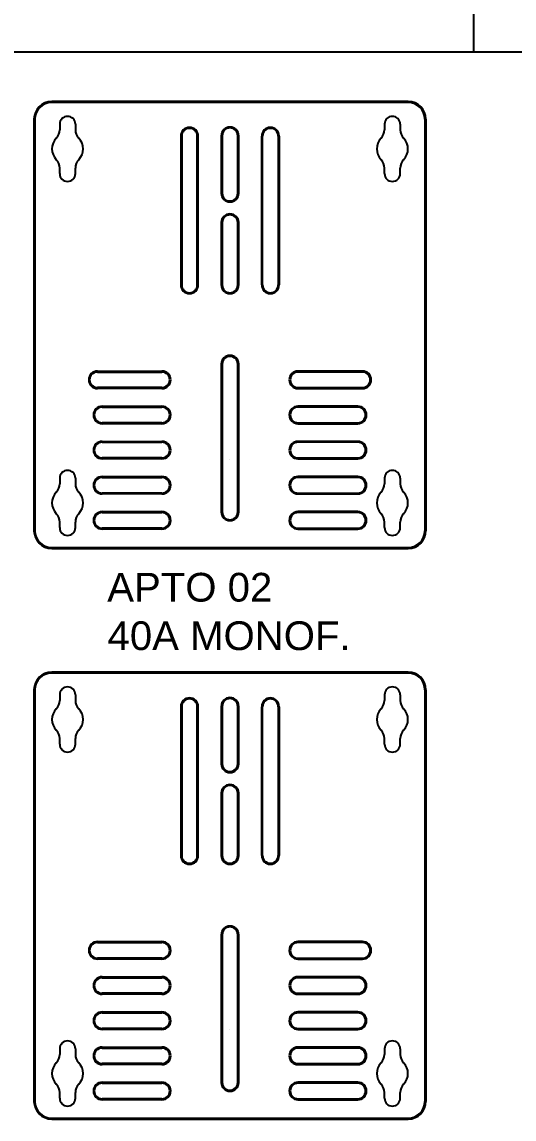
# Model space of a CAD drawing. Header units: millimetres. Extents: x 425 to 646, y 332 to 411.
# Drawn here: x 494.4612 to 494.6668, y 359.3746 to 359.8328 of the extents above; entities that cross this region are included whole.
import ezdxf

# ---------------------------------------------------------------- set-up
doc = ezdxf.new("R2010")
doc.units = ezdxf.units.MM
doc.layers.add('Elétrico', color=5, linetype='Continuous')
doc.styles.add('ARIAL', font='arial.ttf')
doc.dimstyles.new('cotass', dxfattribs={"dimtxt": 0.1, "dimasz": 0.01, "dimexe": 0.01, "dimexo": 0, "dimgap": 0.01, "dimtad": 0, "dimtih": 1, "dimtoh": 1, "dimdec": 0, "dimlfac": 1000, "dimzin": 4, "dimdsep": 46, "dimtxsty": 'ARIAL', "dimblk": 'OBLIQUE', "dimcen": 0, "dimdle": 0.01, "dimclrd": 7, "dimclre": 7, "dimclrt": 3, "dimadec": 0, "dimazin": 1, "dimtfac": 1, "dimtdec": 0, "dimtix": 1, "dimtofl": 0, "dimtmove": 0, "dimatfit": 3, "dimldrblk": 'OPEN30', "dimfxl": 0, "dimtolj": 1, "dimtzin": 0, "dimlwd": -1, "dimarcsym": 0})

# ---------------------------------------------------------------- blocks, each defined once
blk = doc.blocks.new('_Oblique')
at = {"color": 0, "linetype": 'ByBlock', "lineweight": -2}
blk.add_line((-0.5, -0.5), (0.5, 0.5), dxfattribs=at)
blk = doc.blocks.new('*D24')
at = {"layer": 'DEFPOINTS', "color": 0, "transparency": 16777216}
for p in [(494.6499152381537, 360.0109637884964), (494.2699152381538, 359.8201881768011), (494.6499152381537, 359.8201881768011)]:
    blk.add_point(p, dxfattribs=at)
at = {"layer": 'Elétrico', "color": 7, "transparency": 16777216}
for p, q in [((494.2674152381538, 360.0109637884964), (494.4298487306503, 360.0109637884964)), ((494.6524152381537, 360.0109637884964), (494.4899817456572, 360.0109637884964))]:
    blk.add_line(p, q, dxfattribs=at)
at = {"layer": 'Elétrico', "color": 7, "lineweight": -2, "transparency": 16777216}
for p, q in [((494.2699152381538, 359.8201881768011), (494.2699152381538, 360.0134637884964)), ((494.6499152381537, 359.8201881768011), (494.6499152381537, 360.0134637884964))]:
    blk.add_line(p, q, dxfattribs=at)
at = {"layer": 'Elétrico', "color": 7, "transparency": 16777216, "xscale": 0.0025, "yscale": 0.0025, "zscale": 0.0025, "rotation": 180}
blk.add_blockref('_Oblique', (494.2699152381538, 360.0109637884964), dxfattribs=at)
at = {"layer": 'Elétrico', "color": 7, "transparency": 16777216, "xscale": 0.0025, "yscale": 0.0025, "zscale": 0.0025}
blk.add_blockref('_Oblique', (494.6499152381537, 360.0109637884964), dxfattribs=at)
at = {"layer": 'Elétrico', "color": 3, "transparency": 16777216, "insert": (494.4599152381538, 360.0109637884964), "char_height": 0.025, "attachment_point": 5, "style": 'ARIAL'}
blk.add_mtext('\\A1;380', dxfattribs=at)
blk = doc.blocks.new('_Open30')
at = {"color": 0, "linetype": 'ByBlock', "lineweight": -2}
for p, q in [((-1, 0.26794919), (0, 0)), ((0, 0), (-1, -0.26794919)), ((0, 0), (-1, 0))]:
    blk.add_line(p, q, dxfattribs=at)
blk = doc.blocks.new('*D25')
at = {"layer": 'DEFPOINTS', "color": 0, "transparency": 16777216}
for p in [(495.0299152381538, 360.0109637884964), (494.6499152381537, 359.8201881768011), (495.0299152381538, 359.8201881768011)]:
    blk.add_point(p, dxfattribs=at)
at = {"layer": 'Elétrico', "color": 7, "transparency": 16777216}
for p, q in [((494.6474152381537, 360.0109637884964), (494.8098487306503, 360.0109637884964)), ((495.0324152381538, 360.0109637884964), (494.8699817456572, 360.0109637884964))]:
    blk.add_line(p, q, dxfattribs=at)
at = {"layer": 'Elétrico', "color": 7, "lineweight": -2, "transparency": 16777216}
for p, q in [((494.6499152381537, 359.8201881768011), (494.6499152381537, 360.0134637884964)), ((495.0299152381538, 359.8201881768011), (495.0299152381538, 360.0134637884964))]:
    blk.add_line(p, q, dxfattribs=at)
at = {"layer": 'Elétrico', "color": 7, "transparency": 16777216, "xscale": 0.0025, "yscale": 0.0025, "zscale": 0.0025, "rotation": 180}
blk.add_blockref('_Oblique', (494.6499152381537, 360.0109637884964), dxfattribs=at)
at = {"layer": 'Elétrico', "color": 7, "transparency": 16777216, "xscale": 0.0025, "yscale": 0.0025, "zscale": 0.0025}
blk.add_blockref('_Oblique', (495.0299152381538, 360.0109637884964), dxfattribs=at)
at = {"layer": 'Elétrico', "color": 3, "transparency": 16777216, "insert": (494.8399152381538, 360.0109637884964), "char_height": 0.025, "attachment_point": 5, "style": 'ARIAL'}
blk.add_mtext('\\A1;380', dxfattribs=at)

msp = doc.modelspace()

# ---------------------------------------------------------------- linework, layer by layer
for p, q in [((494.6499152381537, 359.8201881768011), (494.2699152381538, 359.8201881768011)), ((495.0299152381538, 359.8201881768011), (494.6499152381539, 359.8201881768011)), ((494.6225663994081, 359.7995518615835), (494.4736663994082, 359.7995518615835)), ((494.6225663994081, 359.7991518615834), (494.4736663994082, 359.7991518615834)), ((494.466266399408, 359.7921518615835), (494.466266399408, 359.6202718615834)), ((494.4666663994081, 359.7921518615835), (494.4666663994081, 359.6202718615834)), ((494.4769958124155, 359.7900668948598), (494.4769958124155, 359.7877274058153)), ((494.4802808124157, 359.7933518948598), (494.4802808124157, 359.7933518948598)), ((494.4835658124157, 359.7900668948598), (494.4835658124157, 359.7877274058153)), ((494.6126669864005, 359.7900668948598), (494.6126669864005, 359.7877274058153)), ((494.6192369864007, 359.7900668948598), (494.6192369864007, 359.7877274058153)), ((494.6295663994081, 359.7921518615835), (494.6295663994081, 359.6202718615834)), ((494.6299663994083, 359.7921518615835), (494.6299663994083, 359.6202718615834)), ((494.527566399408, 359.7851018615836), (494.527566399408, 359.7229518615834)), ((494.5279663994082, 359.7851018615836), (494.5279663994082, 359.7229518615834)), ((494.5344663994079, 359.7229518615834), (494.5344663994079, 359.7851018615836)), ((494.5348663994083, 359.7229518615834), (494.5348663994083, 359.7851018615836)), ((494.5444663994081, 359.7852518615837), (494.5444663994081, 359.7612518615836)), ((494.5448663994082, 359.7852518615837), (494.5448663994082, 359.7612518615836)), ((494.551366399408, 359.7612518615836), (494.551366399408, 359.7852518615837)), ((494.5517663994081, 359.7612518615836), (494.5517663994081, 359.7852518615837)), ((494.561366399408, 359.7229518615834), (494.561366399408, 359.7851018615836)), ((494.5617663994081, 359.7229518615834), (494.5617663994081, 359.7851018615836)), ((494.5682663994083, 359.7851018615836), (494.5682663994083, 359.7229518615834)), ((494.568666399408, 359.7851018615836), (494.568666399408, 359.7229518615834)), ((494.4769958124155, 359.7694368948598), (494.4769958124155, 359.7717763839044)), ((494.4835658124157, 359.7694368948598), (494.4835658124157, 359.7717763839044)), ((494.6126669864005, 359.7694368948598), (494.6126669864005, 359.7717763839044)), ((494.6192369864007, 359.7694368948598), (494.6192369864007, 359.7717763839044)), ((494.5444663994081, 359.7489518615835), (494.5444663994081, 359.7229518615834)), ((494.5448663994082, 359.7489518615835), (494.5448663994082, 359.7229518615834)), ((494.551366399408, 359.7229518615834), (494.551366399408, 359.7489518615835)), ((494.5517663994081, 359.7229518615834), (494.5517663994081, 359.7489518615835)), ((494.5481163994082, 359.7197018615836), (494.5481163994082, 359.7197018615836)), ((494.5481163994082, 359.7197018615836), (494.5481163994082, 359.7197018615836)), ((494.5481163994082, 359.7197018615836), (494.5481163994082, 359.7197018615836)), ((494.5481163994082, 359.7189018615834), (494.5481163994082, 359.7189018615834)), ((494.5481163994082, 359.7189018615834), (494.5481163994082, 359.7189018615834)), ((494.5481163994082, 359.7189018615834), (494.5481163994082, 359.7189018615834)), ((494.5444663994081, 359.6898518615835), (494.5444663994081, 359.6281518615833)), ((494.5448663994082, 359.6898518615835), (494.5448663994082, 359.6281518615833)), ((494.551366399408, 359.6281518615833), (494.551366399408, 359.6898518615835)), ((494.5517663994081, 359.6281518615833), (494.5517663994081, 359.6898518615835)), ((494.492766426145, 359.6869718568335), (494.519716426145, 359.6869718568335)), ((494.492766426145, 359.6865718568333), (494.519716426145, 359.6865718568333)), ((494.6034663726712, 359.6869718568335), (494.5765163726713, 359.6869718568335)), ((494.6034663726712, 359.6865718568333), (494.5765163726713, 359.6865718568333)), ((494.489516426145, 359.6833218568333), (494.489516426145, 359.6833218568333)), ((494.519716426145, 359.6800718568334), (494.492766426145, 359.6800718568334)), ((494.5229664261449, 359.6833218568333), (494.5229664261449, 359.6833218568333)), ((494.5732663726713, 359.6833218568333), (494.5732663726713, 359.6833218568333)), ((494.5765163726713, 359.6800718568334), (494.6034663726712, 359.6800718568334)), ((494.6067163726712, 359.6833218568333), (494.6067163726712, 359.6833218568333)), ((494.519716426145, 359.6796718568335), (494.492766426145, 359.6796718568335)), ((494.5765163726713, 359.6796718568335), (494.6034663726712, 359.6796718568335)), ((494.4947164261449, 359.6722918568332), (494.519716426145, 359.6722918568332)), ((494.4947164261449, 359.6718918568336), (494.519716426145, 359.6718918568336)), ((494.6015163726711, 359.6722918568332), (494.5765163726713, 359.6722918568332)), ((494.6015163726711, 359.6718918568336), (494.5765163726713, 359.6718918568336)), ((494.519716426145, 359.6653918568334), (494.4947164261449, 359.6653918568334)), ((494.519716426145, 359.6649918568335), (494.4947164261449, 359.6649918568335)), ((494.5765163726713, 359.6653918568334), (494.6015163726711, 359.6653918568334)), ((494.5765163726713, 359.6649918568335), (494.6015163726711, 359.6649918568335)), ((494.4947164261449, 359.6576118568335), (494.519716426145, 359.6576118568335)), ((494.4947164261449, 359.6572118568333), (494.519716426145, 359.6572118568333)), ((494.6015163726711, 359.6576118568335), (494.5765163726713, 359.6576118568335)), ((494.6015163726711, 359.6572118568333), (494.5765163726713, 359.6572118568333)), ((494.519716426145, 359.6507118568334), (494.4947164261449, 359.6507118568334)), ((494.519716426145, 359.6503118568335), (494.4947164261449, 359.6503118568335)), ((494.5481163994082, 359.6501018615834), (494.5481163994082, 359.6501018615834)), ((494.5481163994082, 359.6501018615834), (494.5481163994082, 359.6501018615834)), ((494.5481163994082, 359.6501018615834), (494.5481163994082, 359.6501018615834)), ((494.5765163726713, 359.6507118568334), (494.6015163726711, 359.6507118568334)), ((494.5765163726713, 359.6503118568335), (494.6015163726711, 359.6503118568335)), ((494.4802808124157, 359.6455018948598), (494.4802808124157, 359.6455018948598)), ((494.6159519864005, 359.6455018948598), (494.6159519864005, 359.6455018948598)), ((494.4769958124155, 359.6422168948598), (494.4769958124155, 359.639877405815)), ((494.4835658124157, 359.6422168948598), (494.4835658124157, 359.639877405815)), ((494.4947164261449, 359.6429318568335), (494.519716426145, 359.6429318568335)), ((494.4947164261449, 359.6425318568333), (494.519716426145, 359.6425318568333)), ((494.6015163726711, 359.6429318568335), (494.5765163726713, 359.6429318568335)), ((494.6015163726711, 359.6425318568333), (494.5765163726713, 359.6425318568333)), ((494.6126669864005, 359.6422168948598), (494.6126669864005, 359.639877405815)), ((494.6192369864007, 359.6422168948598), (494.6192369864007, 359.639877405815)), ((494.519716426145, 359.6360318568334), (494.4947164261449, 359.6360318568334)), ((494.519716426145, 359.6356318568335), (494.4947164261449, 359.6356318568335)), ((494.5765163726713, 359.6360318568334), (494.6015163726711, 359.6360318568334)), ((494.5765163726713, 359.6356318568335), (494.6015163726711, 359.6356318568335)), ((494.4947164261449, 359.6282518568332), (494.519716426145, 359.6282518568332)), ((494.4947164261449, 359.6278518568336), (494.519716426145, 359.6278518568336)), ((494.6015163726711, 359.6282518568332), (494.5765163726713, 359.6282518568332)), ((494.6015163726711, 359.6278518568336), (494.5765163726713, 359.6278518568336)), ((494.4769958124155, 359.6215868948598), (494.4769958124155, 359.6239263839045)), ((494.4835658124157, 359.6215868948598), (494.4835658124157, 359.6239263839045)), ((494.519716426145, 359.6213518568334), (494.4947164261449, 359.6213518568334)), ((494.519716426145, 359.6209518568332), (494.4947164261449, 359.6209518568332)), ((494.5765163726713, 359.6213518568334), (494.6015163726711, 359.6213518568334)), ((494.5765163726713, 359.6209518568332), (494.6015163726711, 359.6209518568332)), ((494.6126669864005, 359.6215868948598), (494.6126669864005, 359.6239263839045)), ((494.6126669864005, 359.6215868948598), (494.6126669864005, 359.6239263839045)), ((494.6192369864007, 359.6215868948598), (494.6192369864007, 359.6239263839045)), ((494.4736663994082, 359.6132718615836), (494.6225663994081, 359.6132718615836)), ((494.4736663994082, 359.6128718615837), (494.6225663994081, 359.6128718615837)), ((494.6225663994081, 359.5612363815435), (494.4736663994082, 359.5612363815435)), ((494.6225663994081, 359.5608363815434), (494.4736663994082, 359.5608363815434)), ((494.466266399408, 359.5538363815433), (494.466266399408, 359.3819563815432)), ((494.4666663994081, 359.5538363815433), (494.4666663994081, 359.3819563815432)), ((494.4769958124155, 359.5517514148196), (494.4769958124155, 359.5494119257751)), ((494.4802808124157, 359.5550364148196), (494.4802808124157, 359.5550364148196)), ((494.4835658124157, 359.5517514148196), (494.4835658124157, 359.5494119257751)), ((494.6126669864005, 359.5517514148196), (494.6126669864005, 359.5494119257751)), ((494.6192369864007, 359.5517514148196), (494.6192369864007, 359.5494119257751)), ((494.6295663994081, 359.5538363815433), (494.6295663994081, 359.3819563815432)), ((494.6299663994083, 359.5538363815433), (494.6299663994083, 359.3819563815432)), ((494.527566399408, 359.5467863815436), (494.527566399408, 359.4846363815432)), ((494.5279663994082, 359.5467863815436), (494.5279663994082, 359.4846363815432)), ((494.5344663994079, 359.4846363815432), (494.5344663994079, 359.5467863815436)), ((494.5348663994083, 359.4846363815432), (494.5348663994083, 359.5467863815436)), ((494.5444663994081, 359.5469363815434), (494.5444663994081, 359.5229363815436)), ((494.5448663994082, 359.5469363815434), (494.5448663994082, 359.5229363815436)), ((494.551366399408, 359.5229363815436), (494.551366399408, 359.5469363815434)), ((494.5517663994081, 359.5229363815436), (494.5517663994081, 359.5469363815434)), ((494.561366399408, 359.4846363815432), (494.561366399408, 359.5467863815436)), ((494.5617663994081, 359.4846363815432), (494.5617663994081, 359.5467863815436)), ((494.5682663994083, 359.5467863815436), (494.5682663994083, 359.4846363815432)), ((494.568666399408, 359.5467863815436), (494.568666399408, 359.4846363815432)), ((494.4769958124155, 359.5311214148196), (494.4769958124155, 359.5334609038641)), ((494.4835658124157, 359.5311214148196), (494.4835658124157, 359.5334609038641)), ((494.6126669864005, 359.5311214148196), (494.6126669864005, 359.5334609038641)), ((494.6192369864007, 359.5311214148196), (494.6192369864007, 359.5334609038641)), ((494.5444663994081, 359.5106363815432), (494.5444663994081, 359.4846363815432)), ((494.5448663994082, 359.5106363815432), (494.5448663994082, 359.4846363815432)), ((494.551366399408, 359.4846363815432), (494.551366399408, 359.5106363815432)), ((494.5517663994081, 359.4846363815432), (494.5517663994081, 359.5106363815432)), ((494.5481163994082, 359.4813863815434), (494.5481163994082, 359.4813863815434)), ((494.5481163994082, 359.4813863815434), (494.5481163994082, 359.4813863815434)), ((494.5481163994082, 359.4813863815434), (494.5481163994082, 359.4813863815434)), ((494.5481163994082, 359.4805863815436), (494.5481163994082, 359.4805863815436)), ((494.5481163994082, 359.4805863815436), (494.5481163994082, 359.4805863815436)), ((494.5481163994082, 359.4805863815436), (494.5481163994082, 359.4805863815436)), ((494.5444663994081, 359.4515363815433), (494.5444663994081, 359.3898363815433)), ((494.5448663994082, 359.4515363815433), (494.5448663994082, 359.3898363815433)), ((494.551366399408, 359.3898363815433), (494.551366399408, 359.4515363815433)), ((494.5517663994081, 359.3898363815433), (494.5517663994081, 359.4515363815433)), ((494.492766426145, 359.4486563767932), (494.519716426145, 359.4486563767932)), ((494.492766426145, 359.4482563767933), (494.519716426145, 359.4482563767933)), ((494.6034663726712, 359.4486563767932), (494.5765163726713, 359.4486563767932)), ((494.6034663726712, 359.4482563767933), (494.5765163726713, 359.4482563767933)), ((494.489516426145, 359.4450063767931), (494.489516426145, 359.4450063767931)), ((494.519716426145, 359.4417563767934), (494.492766426145, 359.4417563767934)), ((494.5229664261449, 359.4450063767931), (494.5229664261449, 359.4450063767931)), ((494.5732663726713, 359.4450063767931), (494.5732663726713, 359.4450063767931)), ((494.5765163726713, 359.4417563767934), (494.6034663726712, 359.4417563767934)), ((494.6067163726712, 359.4450063767931), (494.6067163726712, 359.4450063767931)), ((494.519716426145, 359.4413563767932), (494.492766426145, 359.4413563767932)), ((494.5765163726713, 359.4413563767932), (494.6034663726712, 359.4413563767932)), ((494.4947164261449, 359.4339763767932), (494.519716426145, 359.4339763767932)), ((494.4947164261449, 359.4335763767933), (494.519716426145, 359.4335763767933)), ((494.6015163726711, 359.4339763767932), (494.5765163726713, 359.4339763767932)), ((494.6015163726711, 359.4335763767933), (494.5765163726713, 359.4335763767933)), ((494.519716426145, 359.4270763767931), (494.4947164261449, 359.4270763767931)), ((494.519716426145, 359.4266763767935), (494.4947164261449, 359.4266763767935)), ((494.5765163726713, 359.4270763767931), (494.6015163726711, 359.4270763767931)), ((494.5765163726713, 359.4266763767935), (494.6015163726711, 359.4266763767935)), ((494.4947164261449, 359.4192963767932), (494.519716426145, 359.4192963767932)), ((494.4947164261449, 359.4188963767931), (494.519716426145, 359.4188963767931)), ((494.6015163726711, 359.4192963767932), (494.5765163726713, 359.4192963767932)), ((494.6015163726711, 359.4188963767931), (494.5765163726713, 359.4188963767931)), ((494.519716426145, 359.4123963767934), (494.4947164261449, 359.4123963767934)), ((494.519716426145, 359.4119963767932), (494.4947164261449, 359.4119963767932)), ((494.5481163994082, 359.4117863815434), (494.5481163994082, 359.4117863815434)), ((494.5481163994082, 359.4117863815434), (494.5481163994082, 359.4117863815434)), ((494.5481163994082, 359.4117863815434), (494.5481163994082, 359.4117863815434)), ((494.5765163726713, 359.4123963767934), (494.6015163726711, 359.4123963767934)), ((494.5765163726713, 359.4119963767932), (494.6015163726711, 359.4119963767932)), ((494.4802808124157, 359.4071864148198), (494.4802808124157, 359.4071864148198)), ((494.6159519864005, 359.4071864148198), (494.6159519864005, 359.4071864148198)), ((494.4769958124155, 359.4039014148198), (494.4769958124155, 359.401561925775)), ((494.4835658124157, 359.4039014148198), (494.4835658124157, 359.401561925775)), ((494.4947164261449, 359.4046163767935), (494.519716426145, 359.4046163767935)), ((494.4947164261449, 359.4042163767933), (494.519716426145, 359.4042163767933)), ((494.6015163726711, 359.4046163767935), (494.5765163726713, 359.4046163767935)), ((494.6015163726711, 359.4042163767933), (494.5765163726713, 359.4042163767933)), ((494.6126669864005, 359.4039014148198), (494.6126669864005, 359.401561925775)), ((494.6192369864007, 359.4039014148198), (494.6192369864007, 359.401561925775)), ((494.519716426145, 359.3977163767931), (494.4947164261449, 359.3977163767931)), ((494.519716426145, 359.3973163767932), (494.4947164261449, 359.3973163767932)), ((494.5765163726713, 359.3977163767931), (494.6015163726711, 359.3977163767931)), ((494.5765163726713, 359.3973163767932), (494.6015163726711, 359.3973163767932)), ((494.4947164261449, 359.3899363767932), (494.519716426145, 359.3899363767932)), ((494.4947164261449, 359.3895363767933), (494.519716426145, 359.3895363767933)), ((494.6015163726711, 359.3899363767932), (494.5765163726713, 359.3899363767932)), ((494.6015163726711, 359.3895363767933), (494.5765163726713, 359.3895363767933)), ((494.4769958124155, 359.3832714148195), (494.4769958124155, 359.3856109038643)), ((494.4835658124157, 359.3832714148195), (494.4835658124157, 359.3856109038643)), ((494.519716426145, 359.3830363767934), (494.4947164261449, 359.3830363767934)), ((494.519716426145, 359.3826363767932), (494.4947164261449, 359.3826363767932)), ((494.5765163726713, 359.3830363767934), (494.6015163726711, 359.3830363767934)), ((494.5765163726713, 359.3826363767932), (494.6015163726711, 359.3826363767932)), ((494.6126669864005, 359.3832714148195), (494.6126669864005, 359.3856109038643)), ((494.6126669864005, 359.3832714148195), (494.6126669864005, 359.3856109038643)), ((494.6192369864007, 359.3832714148195), (494.6192369864007, 359.3856109038643)), ((494.4736663994082, 359.3749563815434), (494.6225663994081, 359.3749563815434)), ((494.4736663994082, 359.3745563815435), (494.6225663994081, 359.3745563815435))]:
    msp.add_line(p, q)
for centre, radius, start, end in [((494.4736663994082, 359.7921518615835), 0.007400000000000001, 90, 180), ((494.4736663994082, 359.7921518615835), 0.007, 90, 180), ((494.6225663994081, 359.7921518615835), 0.007400000000000001, 0, 90), ((494.6225663994081, 359.7921518615835), 0.007, 0, 90), ((494.4802808124157, 359.7900668948598), 0.003285, 90, 180), ((494.4802808124157, 359.7900668948598), 0.003285, 0, 90), ((494.6159519864005, 359.7900668948598), 0.003285, 90, 180), ((494.6159519864005, 359.7900668948598), 0.003285, 0, 90), ((494.4719958124156, 359.7877274058153), 0.005, 316.0903885714994, 0), ((494.4885658124154, 359.7877274058153), 0.005, 180, 223.9096114285005), ((494.5312163994079, 359.7851018615836), 0.00365, 90, 180), ((494.5312163994079, 359.7851018615836), 0.00325, 90, 180), ((494.5312163994079, 359.7851018615836), 0.00365, 0, 90), ((494.5312163994079, 359.7851018615836), 0.00325, 0, 90), ((494.5481163994082, 359.7852518615837), 0.00365, 90, 180), ((494.5481163994082, 359.7852518615837), 0.00325, 90, 180), ((494.5481163994082, 359.7852518615837), 0.00365, 0, 90), ((494.5481163994082, 359.7852518615837), 0.00325, 0, 90), ((494.5650163994083, 359.7851018615836), 0.00365, 90, 180), ((494.5650163994083, 359.7851018615836), 0.00325, 90, 180), ((494.5650163994083, 359.7851018615836), 0.00365, 0, 90), ((494.5650163994083, 359.7851018615836), 0.00325, 0, 90), ((494.6076669864006, 359.7877274058153), 0.005, 316.0903885714994, 0), ((494.6242369864006, 359.7877274058153), 0.005, 180, 223.9096114285005), ((494.4802808124157, 359.7797518948596), 0.006500000000000001, 136.0903885714995, 223.9096114285005), ((494.4802808124157, 359.7797518948596), 0.006500000000000001, 316.0903885714994, 43.9096114285005), ((494.6159519864005, 359.7797518948596), 0.006500000000000001, 136.0903885714995, 223.9096114285005), ((494.6159519864005, 359.7797518948596), 0.006500000000000001, 316.0903885714994, 43.9096114285005), ((494.4719958124156, 359.7717763839044), 0.005, 0, 43.9096114285005), ((494.4885658124154, 359.7717763839044), 0.005, 136.0903885714995, 180), ((494.6076669864006, 359.7717763839044), 0.005, 0, 43.9096114285005), ((494.6242369864006, 359.7717763839044), 0.005, 136.0903885714995, 180), ((494.4802808124157, 359.7694368948598), 0.003285, 180, 270), ((494.4802808124157, 359.7694368948598), 0.003285, 270, 0), ((494.6159519864005, 359.7694368948598), 0.003285, 180, 270), ((494.6159519864005, 359.7694368948598), 0.003285, 270, 0), ((494.5481163994082, 359.7612518615836), 0.00365, 180, 270), ((494.5481163994082, 359.7612518615836), 0.00325, 180, 270), ((494.5481163994082, 359.7612518615836), 0.00325, 270, 0), ((494.5481163994082, 359.7612518615836), 0.00365, 270, 0), ((494.5481163994082, 359.7489518615835), 0.00365, 90, 180), ((494.5481163994082, 359.7489518615835), 0.00325, 90, 180), ((494.5481163994082, 359.7489518615835), 0.00365, 0, 90), ((494.5481163994082, 359.7489518615835), 0.00325, 0, 90), ((494.5312163994079, 359.7229518615834), 0.00365, 180, 270), ((494.5312163994079, 359.7229518615834), 0.00325, 180, 270), ((494.5312163994079, 359.7229518615834), 0.00325, 270, 0), ((494.5312163994079, 359.7229518615834), 0.00365, 270, 0), ((494.5481163994082, 359.7229518615834), 0.00365, 180, 270), ((494.5481163994082, 359.7229518615834), 0.00325, 180, 270), ((494.5481163994082, 359.7229518615834), 0.00365, 270, 0), ((494.5481163994082, 359.7229518615834), 0.00325, 270, 0), ((494.5650163994083, 359.7229518615834), 0.00365, 180, 270), ((494.5650163994083, 359.7229518615834), 0.00325, 180, 270), ((494.5650163994083, 359.7229518615834), 0.00325, 270, 0), ((494.5650163994083, 359.7229518615834), 0.00365, 270, 0), ((494.5481163994082, 359.6898518615835), 0.00365, 90, 180), ((494.5481163994082, 359.6898518615835), 0.00325, 90, 180), ((494.5481163994082, 359.6898518615835), 0.00365, 0, 90), ((494.5481163994082, 359.6898518615835), 0.00325, 0, 90), ((494.492766426145, 359.6833218568333), 0.00365, 90, 180), ((494.492766426145, 359.6833218568333), 0.00325, 90, 180), ((494.519716426145, 359.6833218568333), 0.00365, 0, 90), ((494.519716426145, 359.6833218568333), 0.00325, 0, 90), ((494.5765163726713, 359.6833218568333), 0.00365, 90, 180), ((494.5765163726713, 359.6833218568333), 0.00325, 90, 180), ((494.6034663726712, 359.6833218568333), 0.00365, 0, 90), ((494.6034663726712, 359.6833218568333), 0.00325, 0, 90), ((494.492766426145, 359.6833218568333), 0.00365, 180, 270), ((494.492766426145, 359.6833218568333), 0.00325, 180, 270), ((494.519716426145, 359.6833218568333), 0.00325, 270, 0), ((494.519716426145, 359.6833218568333), 0.00365, 270, 0), ((494.5765163726713, 359.6833218568333), 0.00365, 180, 270), ((494.5765163726713, 359.6833218568333), 0.00325, 180, 270), ((494.6034663726712, 359.6833218568333), 0.00365, 270, 0), ((494.6034663726712, 359.6833218568333), 0.00325, 270, 0), ((494.4947164261449, 359.6686418568333), 0.00365, 90, 180), ((494.4947164261449, 359.6686418568333), 0.00325, 90, 180), ((494.519716426145, 359.6686418568333), 0.00365, 0, 90), ((494.519716426145, 359.6686418568333), 0.00325, 0, 90), ((494.5765163726713, 359.6686418568333), 0.00365, 90, 180), ((494.5765163726713, 359.6686418568333), 0.00325, 90, 180), ((494.6015163726711, 359.6686418568333), 0.00365, 0, 90), ((494.6015163726711, 359.6686418568333), 0.00325, 0, 90), ((494.4947164261449, 359.6686418568333), 0.00365, 180, 270), ((494.4947164261449, 359.6686418568333), 0.00325, 180, 270), ((494.519716426145, 359.6686418568333), 0.00365, 270, 0), ((494.519716426145, 359.6686418568333), 0.00325, 270, 0), ((494.5765163726713, 359.6686418568333), 0.00365, 180, 270), ((494.5765163726713, 359.6686418568333), 0.00325, 180, 270), ((494.6015163726711, 359.6686418568333), 0.00365, 270, 0), ((494.6015163726711, 359.6686418568333), 0.00325, 270, 0), ((494.4947164261449, 359.6539618568336), 0.00365, 90, 180), ((494.4947164261449, 359.6539618568336), 0.00325, 90, 180), ((494.519716426145, 359.6539618568336), 0.00365, 0, 90), ((494.519716426145, 359.6539618568336), 0.00325, 0, 90), ((494.5765163726713, 359.6539618568336), 0.00365, 90, 180), ((494.5765163726713, 359.6539618568336), 0.00325, 90, 180), ((494.6015163726711, 359.6539618568336), 0.00365, 0, 90), ((494.6015163726711, 359.6539618568336), 0.00325, 0, 90), ((494.4947164261449, 359.6539618568336), 0.00365, 180, 270), ((494.4947164261449, 359.6539618568336), 0.00325, 180, 270), ((494.519716426145, 359.6539618568336), 0.00325, 270, 0), ((494.519716426145, 359.6539618568336), 0.00365, 270, 0), ((494.5765163726713, 359.6539618568336), 0.00365, 180, 270), ((494.5765163726713, 359.6539618568336), 0.00325, 180, 270), ((494.6015163726711, 359.6539618568336), 0.00325, 270, 0), ((494.6015163726711, 359.6539618568336), 0.00365, 270, 0), ((494.4802808124157, 359.6422168948598), 0.003285, 90, 180), ((494.4802808124157, 359.6422168948598), 0.003285, 0, 90), ((494.6159519864005, 359.6422168948598), 0.003285, 90, 180), ((494.6159519864005, 359.6422168948598), 0.003285, 0, 90), ((494.4719958124156, 359.639877405815), 0.005, 316.0903885714994, 0), ((494.4885658124154, 359.639877405815), 0.005, 180, 223.9096114285005), ((494.4947164261449, 359.6392818568333), 0.00365, 90, 180), ((494.4947164261449, 359.6392818568333), 0.00365, 180, 270), ((494.4947164261449, 359.6392818568333), 0.00325, 90, 180), ((494.4947164261449, 359.6392818568333), 0.00325, 180, 270), ((494.519716426145, 359.6392818568333), 0.00365, 0, 90), ((494.519716426145, 359.6392818568333), 0.00325, 0, 90), ((494.519716426145, 359.6392818568333), 0.00325, 270, 0), ((494.519716426145, 359.6392818568333), 0.00365, 270, 0), ((494.5765163726713, 359.6392818568333), 0.00365, 90, 180), ((494.5765163726713, 359.6392818568333), 0.00365, 180, 270), ((494.5765163726713, 359.6392818568333), 0.00325, 90, 180), ((494.5765163726713, 359.6392818568333), 0.00325, 180, 270), ((494.6015163726711, 359.6392818568333), 0.00365, 0, 90), ((494.6015163726711, 359.6392818568333), 0.00325, 0, 90), ((494.6015163726711, 359.6392818568333), 0.00325, 270, 0), ((494.6015163726711, 359.6392818568333), 0.00365, 270, 0), ((494.6076669864006, 359.639877405815), 0.005, 316.0903885714994, 0), ((494.6242369864006, 359.639877405815), 0.005, 180, 223.9096114285005), ((494.4802808124157, 359.6319018948598), 0.006500000000000001, 136.0903885714995, 223.9096114285005), ((494.4802808124157, 359.6319018948598), 0.006500000000000001, 316.0903885714994, 43.9096114285005), ((494.6159519864005, 359.6319018948598), 0.006500000000000001, 136.0903885714995, 223.9096114285005), ((494.6159519864005, 359.6319018948598), 0.006500000000000001, 316.0903885714994, 43.9096114285005), ((494.4719958124156, 359.6239263839045), 0.005, 0, 43.9096114285005), ((494.4885658124154, 359.6239263839045), 0.005, 136.0903885714995, 180), ((494.4947164261449, 359.6246018568336), 0.00365, 90, 180), ((494.4947164261449, 359.6246018568336), 0.00325, 90, 180), ((494.519716426145, 359.6246018568336), 0.00365, 0, 90), ((494.519716426145, 359.6246018568336), 0.00325, 0, 90), ((494.5481163994082, 359.6281518615833), 0.00365, 180, 270), ((494.5481163994082, 359.6281518615833), 0.00325, 180, 270), ((494.5481163994082, 359.6281518615833), 0.00325, 270, 0), ((494.5481163994082, 359.6281518615833), 0.00365, 270, 0), ((494.5765163726713, 359.6246018568336), 0.00365, 90, 180), ((494.5765163726713, 359.6246018568336), 0.00325, 90, 180), ((494.6015163726711, 359.6246018568336), 0.00365, 0, 90), ((494.6015163726711, 359.6246018568336), 0.00325, 0, 90), ((494.6076669864006, 359.6239263839045), 0.005, 0, 43.9096114285005), ((494.6242369864006, 359.6239263839045), 0.005, 136.0903885714995, 180), ((494.4802808124157, 359.6215868948598), 0.003285, 180, 270), ((494.4802808124157, 359.6215868948598), 0.003285, 270, 0), ((494.4947164261449, 359.6246018568336), 0.00365, 180, 270), ((494.4947164261449, 359.6246018568336), 0.00325, 180, 270), ((494.519716426145, 359.6246018568336), 0.00325, 270, 0), ((494.519716426145, 359.6246018568336), 0.00365, 270, 0), ((494.5765163726713, 359.6246018568336), 0.00365, 180, 270), ((494.5765163726713, 359.6246018568336), 0.00325, 180, 270), ((494.6015163726711, 359.6246018568336), 0.00325, 270, 0), ((494.6015163726711, 359.6246018568336), 0.00365, 270, 0), ((494.6159519864005, 359.6215868948598), 0.003285, 180, 270), ((494.6159519864005, 359.6215868948598), 0.003285, 270, 0), ((494.4736663994082, 359.6202718615834), 0.007400000000000001, 180, 270), ((494.4736663994082, 359.6202718615834), 0.007, 180, 270), ((494.6225663994081, 359.6202718615834), 0.007, 270, 0), ((494.6225663994081, 359.6202718615834), 0.007400000000000001, 270, 0), ((494.4736663994082, 359.5538363815433), 0.007400000000000001, 90, 180), ((494.4736663994082, 359.5538363815433), 0.007, 90, 180), ((494.6225663994081, 359.5538363815433), 0.007400000000000001, 0, 90), ((494.6225663994081, 359.5538363815433), 0.007, 0, 90), ((494.4802808124157, 359.5517514148196), 0.003285, 90, 180), ((494.4802808124157, 359.5517514148196), 0.003285, 0, 90), ((494.6159519864005, 359.5517514148196), 0.003285, 90, 180), ((494.6159519864005, 359.5517514148196), 0.003285, 0, 90), ((494.4719958124156, 359.5494119257751), 0.005, 316.0903885714994, 0), ((494.4885658124154, 359.5494119257751), 0.005, 180, 223.9096114285005), ((494.5312163994079, 359.5467863815436), 0.00365, 90, 180), ((494.5312163994079, 359.5467863815436), 0.00325, 90, 180), ((494.5312163994079, 359.5467863815436), 0.00365, 0, 90), ((494.5312163994079, 359.5467863815436), 0.00325, 0, 90), ((494.5481163994082, 359.5469363815434), 0.00365, 90, 180), ((494.5481163994082, 359.5469363815434), 0.00325, 90, 180), ((494.5481163994082, 359.5469363815434), 0.00365, 0, 90), ((494.5481163994082, 359.5469363815434), 0.00325, 0, 90), ((494.5650163994083, 359.5467863815436), 0.00365, 90, 180), ((494.5650163994083, 359.5467863815436), 0.00325, 90, 180), ((494.5650163994083, 359.5467863815436), 0.00365, 0, 90), ((494.5650163994083, 359.5467863815436), 0.00325, 0, 90), ((494.6076669864006, 359.5494119257751), 0.005, 316.0903885714994, 0), ((494.6242369864006, 359.5494119257751), 0.005, 180, 223.9096114285005), ((494.4802808124157, 359.5414364148196), 0.006500000000000001, 136.0903885714995, 223.9096114285005), ((494.4802808124157, 359.5414364148196), 0.006500000000000001, 316.0903885714994, 43.9096114285005), ((494.6159519864005, 359.5414364148196), 0.006500000000000001, 136.0903885714995, 223.9096114285005), ((494.6159519864005, 359.5414364148196), 0.006500000000000001, 316.0903885714994, 43.9096114285005), ((494.4719958124156, 359.5334609038641), 0.005, 0, 43.9096114285005), ((494.4885658124154, 359.5334609038641), 0.005, 136.0903885714995, 180), ((494.6076669864006, 359.5334609038641), 0.005, 0, 43.9096114285005), ((494.6242369864006, 359.5334609038641), 0.005, 136.0903885714995, 180), ((494.4802808124157, 359.5311214148196), 0.003285, 180, 270), ((494.4802808124157, 359.5311214148196), 0.003285, 270, 0), ((494.6159519864005, 359.5311214148196), 0.003285, 180, 270), ((494.6159519864005, 359.5311214148196), 0.003285, 270, 0), ((494.5481163994082, 359.5229363815436), 0.00365, 180, 270), ((494.5481163994082, 359.5229363815436), 0.00325, 180, 270), ((494.5481163994082, 359.5229363815436), 0.00325, 270, 0), ((494.5481163994082, 359.5229363815436), 0.00365, 270, 0), ((494.5481163994082, 359.5106363815432), 0.00365, 90, 180), ((494.5481163994082, 359.5106363815432), 0.00325, 90, 180), ((494.5481163994082, 359.5106363815432), 0.00365, 0, 90), ((494.5481163994082, 359.5106363815432), 0.00325, 0, 90), ((494.5312163994079, 359.4846363815432), 0.00365, 180, 270), ((494.5312163994079, 359.4846363815432), 0.00325, 180, 270), ((494.5312163994079, 359.4846363815432), 0.00325, 270, 0), ((494.5312163994079, 359.4846363815432), 0.00365, 270, 0), ((494.5481163994082, 359.4846363815432), 0.00365, 180, 270), ((494.5481163994082, 359.4846363815432), 0.00325, 180, 270), ((494.5481163994082, 359.4846363815432), 0.00365, 270, 0), ((494.5481163994082, 359.4846363815432), 0.00325, 270, 0), ((494.5650163994083, 359.4846363815432), 0.00365, 180, 270), ((494.5650163994083, 359.4846363815432), 0.00325, 180, 270), ((494.5650163994083, 359.4846363815432), 0.00325, 270, 0), ((494.5650163994083, 359.4846363815432), 0.00365, 270, 0), ((494.5481163994082, 359.4515363815433), 0.00365, 90, 180), ((494.5481163994082, 359.4515363815433), 0.00325, 90, 180), ((494.5481163994082, 359.4515363815433), 0.00365, 0, 90), ((494.5481163994082, 359.4515363815433), 0.00325, 0, 90), ((494.492766426145, 359.4450063767931), 0.00365, 90, 180), ((494.492766426145, 359.4450063767931), 0.00325, 90, 180), ((494.519716426145, 359.4450063767931), 0.00365, 0, 90), ((494.519716426145, 359.4450063767931), 0.00325, 0, 90), ((494.5765163726713, 359.4450063767931), 0.00365, 90, 180), ((494.5765163726713, 359.4450063767931), 0.00325, 90, 180), ((494.6034663726712, 359.4450063767931), 0.00365, 0, 90), ((494.6034663726712, 359.4450063767931), 0.00325, 0, 90), ((494.492766426145, 359.4450063767931), 0.00365, 180, 270), ((494.492766426145, 359.4450063767931), 0.00325, 180, 270), ((494.519716426145, 359.4450063767931), 0.00325, 270, 0), ((494.519716426145, 359.4450063767931), 0.00365, 270, 0), ((494.5765163726713, 359.4450063767931), 0.00365, 180, 270), ((494.5765163726713, 359.4450063767931), 0.00325, 180, 270), ((494.6034663726712, 359.4450063767931), 0.00365, 270, 0), ((494.6034663726712, 359.4450063767931), 0.00325, 270, 0), ((494.4947164261449, 359.4303263767933), 0.00365, 90, 180), ((494.4947164261449, 359.4303263767933), 0.00325, 90, 180), ((494.519716426145, 359.4303263767933), 0.00365, 0, 90), ((494.519716426145, 359.4303263767933), 0.00325, 0, 90), ((494.5765163726713, 359.4303263767933), 0.00365, 90, 180), ((494.5765163726713, 359.4303263767933), 0.00325, 90, 180), ((494.6015163726711, 359.4303263767933), 0.00365, 0, 90), ((494.6015163726711, 359.4303263767933), 0.00325, 0, 90), ((494.4947164261449, 359.4303263767933), 0.00365, 180, 270), ((494.4947164261449, 359.4303263767933), 0.00325, 180, 270), ((494.519716426145, 359.4303263767933), 0.00365, 270, 0), ((494.519716426145, 359.4303263767933), 0.00325, 270, 0), ((494.5765163726713, 359.4303263767933), 0.00365, 180, 270), ((494.5765163726713, 359.4303263767933), 0.00325, 180, 270), ((494.6015163726711, 359.4303263767933), 0.00365, 270, 0), ((494.6015163726711, 359.4303263767933), 0.00325, 270, 0), ((494.4947164261449, 359.4156463767933), 0.00365, 90, 180), ((494.4947164261449, 359.4156463767933), 0.00325, 90, 180), ((494.519716426145, 359.4156463767933), 0.00365, 0, 90), ((494.519716426145, 359.4156463767933), 0.00325, 0, 90), ((494.5765163726713, 359.4156463767933), 0.00365, 90, 180), ((494.5765163726713, 359.4156463767933), 0.00325, 90, 180), ((494.6015163726711, 359.4156463767933), 0.00365, 0, 90), ((494.6015163726711, 359.4156463767933), 0.00325, 0, 90), ((494.4947164261449, 359.4156463767933), 0.00365, 180, 270), ((494.4947164261449, 359.4156463767933), 0.00325, 180, 270), ((494.519716426145, 359.4156463767933), 0.00325, 270, 0), ((494.519716426145, 359.4156463767933), 0.00365, 270, 0), ((494.5765163726713, 359.4156463767933), 0.00365, 180, 270), ((494.5765163726713, 359.4156463767933), 0.00325, 180, 270), ((494.6015163726711, 359.4156463767933), 0.00325, 270, 0), ((494.6015163726711, 359.4156463767933), 0.00365, 270, 0), ((494.4802808124157, 359.4039014148198), 0.003285, 90, 180), ((494.4802808124157, 359.4039014148198), 0.003285, 0, 90), ((494.6159519864005, 359.4039014148198), 0.003285, 90, 180), ((494.6159519864005, 359.4039014148198), 0.003285, 0, 90), ((494.4719958124156, 359.401561925775), 0.005, 316.0903885714994, 0), ((494.4885658124154, 359.401561925775), 0.005, 180, 223.9096114285005), ((494.4947164261449, 359.4009663767933), 0.00365, 90, 180), ((494.4947164261449, 359.4009663767933), 0.00365, 180, 270), ((494.4947164261449, 359.4009663767933), 0.00325, 90, 180), ((494.4947164261449, 359.4009663767933), 0.00325, 180, 270), ((494.519716426145, 359.4009663767933), 0.00365, 0, 90), ((494.519716426145, 359.4009663767933), 0.00325, 0, 90), ((494.519716426145, 359.4009663767933), 0.00325, 270, 0), ((494.519716426145, 359.4009663767933), 0.00365, 270, 0), ((494.5765163726713, 359.4009663767933), 0.00365, 90, 180), ((494.5765163726713, 359.4009663767933), 0.00365, 180, 270), ((494.5765163726713, 359.4009663767933), 0.00325, 90, 180), ((494.5765163726713, 359.4009663767933), 0.00325, 180, 270), ((494.6015163726711, 359.4009663767933), 0.00365, 0, 90), ((494.6015163726711, 359.4009663767933), 0.00325, 0, 90), ((494.6015163726711, 359.4009663767933), 0.00325, 270, 0), ((494.6015163726711, 359.4009663767933), 0.00365, 270, 0), ((494.6076669864006, 359.401561925775), 0.005, 316.0903885714994, 0), ((494.6242369864006, 359.401561925775), 0.005, 180, 223.9096114285005), ((494.4802808124157, 359.3935864148198), 0.006500000000000001, 136.0903885714995, 223.9096114285005), ((494.4802808124157, 359.3935864148198), 0.006500000000000001, 316.0903885714994, 43.9096114285005), ((494.6159519864005, 359.3935864148198), 0.006500000000000001, 136.0903885714995, 223.9096114285005), ((494.6159519864005, 359.3935864148198), 0.006500000000000001, 316.0903885714994, 43.9096114285005), ((494.4719958124156, 359.3856109038643), 0.005, 0, 43.9096114285005), ((494.4885658124154, 359.3856109038643), 0.005, 136.0903885714995, 180), ((494.4947164261449, 359.3862863767934), 0.00365, 90, 180), ((494.4947164261449, 359.3862863767934), 0.00325, 90, 180), ((494.519716426145, 359.3862863767934), 0.00365, 0, 90), ((494.519716426145, 359.3862863767934), 0.00325, 0, 90), ((494.5481163994082, 359.3898363815433), 0.00365, 180, 270), ((494.5481163994082, 359.3898363815433), 0.00325, 180, 270), ((494.5481163994082, 359.3898363815433), 0.00325, 270, 0), ((494.5481163994082, 359.3898363815433), 0.00365, 270, 0), ((494.5765163726713, 359.3862863767934), 0.00365, 90, 180), ((494.5765163726713, 359.3862863767934), 0.00325, 90, 180), ((494.6015163726711, 359.3862863767934), 0.00365, 0, 90), ((494.6015163726711, 359.3862863767934), 0.00325, 0, 90), ((494.6076669864006, 359.3856109038643), 0.005, 0, 43.9096114285005), ((494.6242369864006, 359.3856109038643), 0.005, 136.0903885714995, 180), ((494.4802808124157, 359.3832714148195), 0.003285, 180, 270), ((494.4802808124157, 359.3832714148195), 0.003285, 270, 0), ((494.4947164261449, 359.3862863767934), 0.00365, 180, 270), ((494.4947164261449, 359.3862863767934), 0.00325, 180, 270), ((494.519716426145, 359.3862863767934), 0.00325, 270, 0), ((494.519716426145, 359.3862863767934), 0.00365, 270, 0), ((494.5765163726713, 359.3862863767934), 0.00365, 180, 270), ((494.5765163726713, 359.3862863767934), 0.00325, 180, 270), ((494.6015163726711, 359.3862863767934), 0.00325, 270, 0), ((494.6015163726711, 359.3862863767934), 0.00365, 270, 0), ((494.6159519864005, 359.3832714148195), 0.003285, 180, 270), ((494.6159519864005, 359.3832714148195), 0.003285, 270, 0), ((494.4736663994082, 359.3819563815432), 0.007400000000000001, 180, 270), ((494.4736663994082, 359.3819563815432), 0.007, 180, 270), ((494.6225663994081, 359.3819563815432), 0.007, 270, 0), ((494.6225663994081, 359.3819563815432), 0.007400000000000001, 270, 0)]:
    msp.add_arc(centre, radius, start, end)

# ---------------------------------------------------------------- texts
at = {"style": 'ARIAL'}
for s, p in [('APTO 02', (494.496859049471, 359.5906843135637)), ('40A MONOF.', (494.4969839655218, 359.5704344814616))]:
    msp.add_text(s, height=0.012, dxfattribs=at).set_placement(p)

# ---------------------------------------------------------------- dimensions: what is measured, and where the dimension line sits
at = {"layer": 'Elétrico'}
for base, p1, p2, picture, middle in [((494.6499152381537, 360.0109637884964), (494.2699152381538, 359.8201881768011), (494.6499152381537, 359.8201881768011), '*D24', (494.4599152381538, 360.0109637884964)), ((495.0299152381538, 360.0109637884964), (494.6499152381537, 359.8201881768011), (495.0299152381538, 359.8201881768011), '*D25', (494.8399152381538, 360.0109637884964))]:
    dim = msp.add_linear_dim(base=base, p1=p1, p2=p2, dimstyle='cotass', override={"dimscale": 0.25, "dimtmove": 1}, dxfattribs=at)
    dim.commit()
    dim.dimension.update_dxf_attribs({"geometry": picture, "text_midpoint": middle})

doc.saveas('drawing.dxf')
